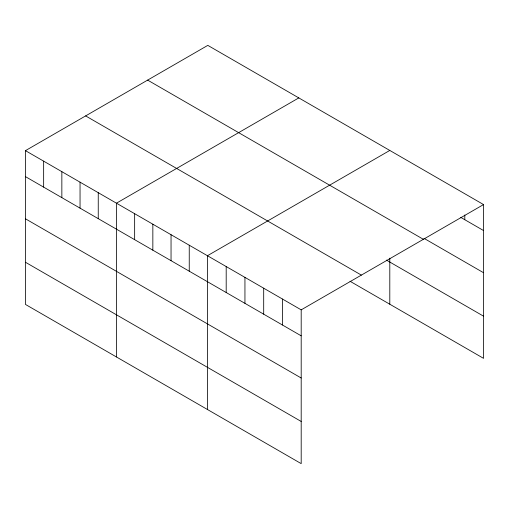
<?xml version="1.0" encoding="UTF-8"?>
<svg xmlns="http://www.w3.org/2000/svg" width="509" height="509" viewBox="0 0 509 509"><rect width="100%" height="100%" fill="white"/><g stroke="black" fill="none" stroke-linecap="round" stroke-linejoin="round"><path stroke-width="0.76" d="M25.45 150.651L301.194 309.854L301.194 463.629L25.45 304.427L25.45 150.651L207.806 45.371L483.55 204.573L483.55 358.349L350.027 281.261M298.802 97.906L116.446 203.186L116.446 356.968M389.799 150.441L207.443 255.722L207.443 409.503M301.194 309.854L483.55 204.573M460.779 217.4L483.55 230.545M423.946 238.314L483.55 272.722M147.629 80.11L423.373 239.313M386.426 260.099L483.55 316.172M85.627 115.906L361.371 275.108M25.45 176.629L301.194 335.825M25.45 218.8L301.194 378.002M25.45 262.256L301.194 421.458M464.8 215.002L464.8 219.723M389.799 258.165L389.799 304.223M282.444 299.025L282.444 325.003M263.694 288.202L263.694 314.18M244.944 277.373L244.944 303.351M226.193 266.551L226.193 292.529M189.246 245.217L189.246 271.195M171.043 234.706L171.043 260.684M152.846 224.202L152.846 250.18M134.643 213.697L134.643 239.669M98.25 192.682L98.25 218.654M80.047 182.171L80.047 208.149M61.85 171.667L61.85 197.645M43.647 161.156L43.647 187.134"/></g></svg>
